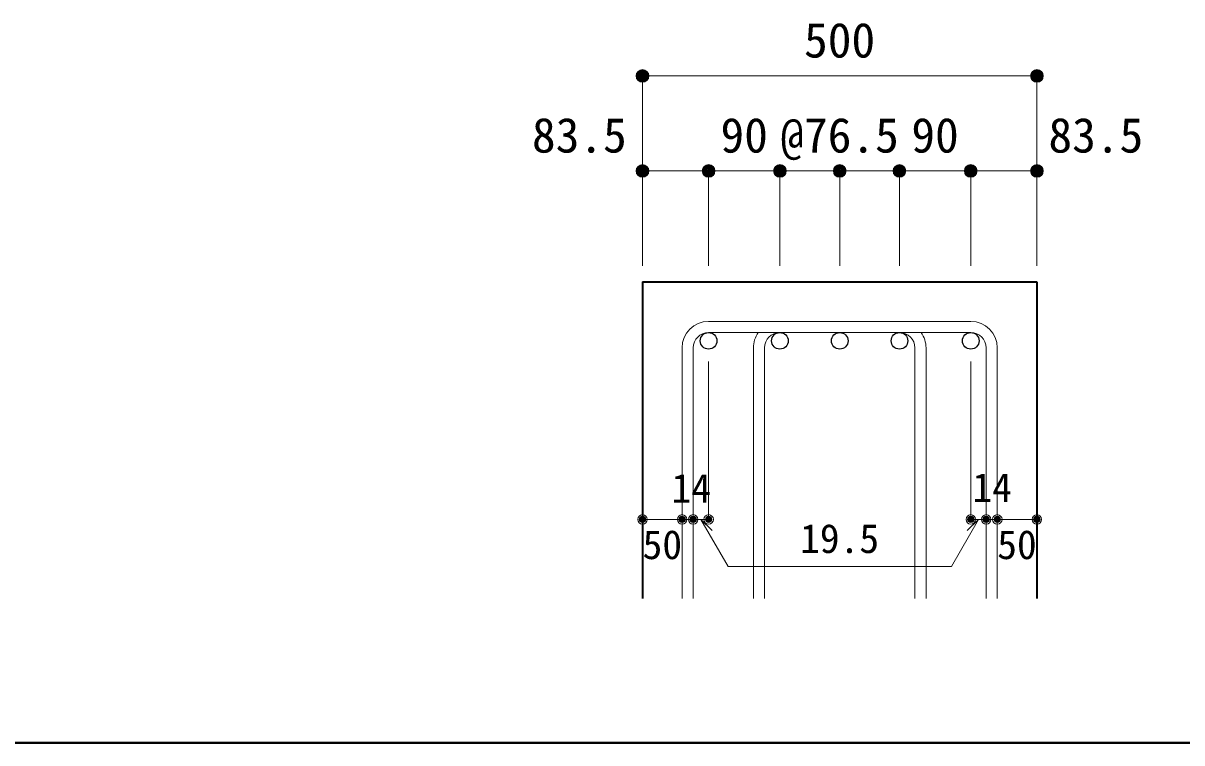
# Model space of a CAD drawing. Units: millimetres at full size, sheet at 1:20; details may follow other scales. Extents: x -3982 to 3969, y -2797 to 2801.
# Drawn here: x -628 to 835, y -2797 to -1888 of the extents above; entities that cross this region are included whole.
import ezdxf
from ezdxf.enums import TextEntityAlignment as Align

# ---------------------------------------------------------------- set-up
doc = ezdxf.new("R2010")
doc.units = ezdxf.units.MM
doc.header["$LTSCALE"] = 20
doc.header["$PDMODE"] = 32
doc.header["$PDSIZE"] = 12
for name, color, linetype, lineweight in [('6-1_躯体線', 2, 'Continuous', 35), ('6-5_梁主筋', 7, 'Continuous', 18), ('6-6_S.T.P.', 7, 'Continuous', 18), ('6-D_寸法', 4, 'Continuous', 9), ('F-0_枠', 6, 'Continuous', 40)]:
    doc.layers.add(name, color=color, linetype=linetype, lineweight=lineweight)
doc.styles.add('ＭＳ ゴシック', font='')
doc.styles.get('ＭＳ ゴシック').set_extended_font_data('MS Gothic')

msp = doc.modelspace()

# ---------------------------------------------------------------- linework, layer by layer
at = {"layer": '6-1_躯体線'}
for p, q in [((154.29, -2214.67), (154.29, -2614.67)), ((154.29, -2214.67), (652.29, -2214.67)), ((652.29, -2214.67), (652.29, -2614.67))]:
    msp.add_line(p, q, dxfattribs=at)
at = {"layer": '6-5_梁主筋', "color": 3, "lineweight": 25}
for centre in [(237.79, -2289.17), (327.79, -2289.17), (403.29, -2289.17), (478.79, -2289.17), (568.79, -2289.17)]:
    msp.add_circle(centre, 10.5, dxfattribs=at)
at = {"layer": '6-6_S.T.P.'}
for p, q in [((568.79, -2264.67), (237.79, -2264.67)), ((568.79, -2278.67), (237.79, -2278.67)), ((204.29, -2298.17), (204.29, -2614.67)), ((218.29, -2298.17), (218.29, -2614.67)), ((294.29, -2298.17), (294.29, -2614.67)), ((308.29, -2298.17), (308.29, -2614.67)), ((498.29, -2298.17), (498.29, -2614.67)), ((512.29, -2298.17), (512.29, -2614.67)), ((588.29, -2298.17), (588.29, -2614.67)), ((602.29, -2298.17), (602.29, -2614.67))]:
    msp.add_line(p, q, dxfattribs=at)
for centre, radius, start, end in [((237.79, -2298.17), 33.5, 90, 180), ((568.79, -2298.17), 33.5, 0, 90), ((237.79, -2298.17), 19.5, 90, 180), ((327.79, -2298.17), 33.5, 144.40235, 180), ((327.79, -2298.17), 19.5, 90, 180), ((478.79, -2298.17), 19.5, 0, 90), ((478.79, -2298.17), 33.5, 0, 35.59765), ((568.79, -2298.17), 19.5, 0, 90)]:
    msp.add_arc(centre, radius, start, end, dxfattribs=at)
at = {"layer": '6-D_寸法'}
for p, q in [((154.29, -1954.67), (652.29, -1954.67)), ((652.29, -1954.67), (652.29, -2074.67)), ((154.29, -2074.67), (154.29, -2194.67)), ((237.79, -2074.67), (154.29, -2074.67)), ((237.79, -2074.67), (237.79, -2194.67)), ((237.79, -2074.67), (518.79, -2074.67)), ((237.79, -2074.67), (327.79, -2074.67)), ((327.79, -2074.67), (327.79, -2194.67)), ((403.29, -2074.67), (403.29, -2194.67)), ((478.79, -2074.67), (478.79, -2194.67)), ((518.79, -2074.67), (652.29, -2074.67)), ((568.79, -2074.67), (568.79, -2194.67)), ((652.29, -2074.67), (652.29, -2194.67)), ((237.79, -2514.67), (237.79, -2315.34)), ((568.79, -2514.67), (568.79, -2315.34)), ((154.29, -2514.67), (204.29, -2514.67)), ((204.29, -2514.67), (237.79, -2514.67)), ((228.04, -2514.67), (242.18, -2528.81)), ((228.04, -2514.67), (262.26, -2573.95)), ((578.54, -2514.67), (544.32, -2573.95)), ((578.54, -2514.67), (564.4, -2528.81)), ((568.79, -2514.67), (652.29, -2514.67)), ((588.29, -2514.67), (602.29, -2514.67)), ((262.26, -2573.95), (544.32, -2573.95))]:
    msp.add_line(p, q, dxfattribs=at)
for points in [[(154.29, -1954.67), (154.29, -2074.67), (237.79, -2074.67)], [(478.79, -2074.67), (568.79, -2074.67), (652.29, -2074.67)]]:
    msp.add_lwpolyline(points, dxfattribs=at)
for centre, radius in [((154.29, -1954.67), 8), ((154.29, -1954.67), 7.2), ((154.29, -1954.67), 6.4), ((154.29, -1954.67), 5.6), ((154.29, -1954.67), 4.8), ((154.29, -1954.67), 4), ((154.29, -1954.67), 3.2), ((154.29, -1954.67), 2.4), ((154.29, -1954.67), 1.6), ((154.29, -1954.67), 0.8), ((652.29, -1954.67), 8), ((652.29, -1954.67), 7.2), ((652.29, -1954.67), 6.4), ((652.29, -1954.67), 5.6), ((652.29, -1954.67), 4.8), ((652.29, -1954.67), 4), ((652.29, -1954.67), 3.2), ((652.29, -1954.67), 2.4), ((652.29, -1954.67), 1.6), ((652.29, -1954.67), 0.8), ((154.29, -2074.67), 8), ((154.29, -2074.67), 7.2), ((154.29, -2074.67), 6.4), ((154.29, -2074.67), 5.6), ((154.29, -2074.67), 4.8), ((154.29, -2074.67), 4), ((154.29, -2074.67), 3.2), ((154.29, -2074.67), 2.4), ((154.29, -2074.67), 1.6), ((154.29, -2074.67), 0.8), ((237.79, -2074.67), 8), ((237.79, -2074.67), 7.2), ((237.79, -2074.67), 6.4), ((237.79, -2074.67), 5.6), ((237.79, -2074.67), 4.8), ((237.79, -2074.67), 4), ((237.79, -2074.67), 3.2), ((237.79, -2074.67), 2.4), ((237.79, -2074.67), 1.6), ((237.79, -2074.67), 0.8), ((327.79, -2074.67), 8), ((327.79, -2074.67), 7.2), ((327.79, -2074.67), 6.4), ((327.79, -2074.67), 5.6), ((327.79, -2074.67), 4.8), ((327.79, -2074.67), 4), ((327.79, -2074.67), 3.2), ((327.79, -2074.67), 2.4), ((327.79, -2074.67), 1.6), ((327.79, -2074.67), 0.8), ((403.29, -2074.67), 8), ((403.29, -2074.67), 7.2), ((403.29, -2074.67), 6.4), ((403.29, -2074.67), 5.6), ((403.29, -2074.67), 4.8), ((403.29, -2074.67), 4), ((403.29, -2074.67), 3.2), ((403.29, -2074.67), 2.4), ((403.29, -2074.67), 1.6), ((403.29, -2074.67), 0.8), ((478.79, -2074.67), 8), ((478.79, -2074.67), 7.2), ((478.79, -2074.67), 6.4), ((478.79, -2074.67), 5.6), ((478.79, -2074.67), 4.8), ((478.79, -2074.67), 4), ((478.79, -2074.67), 3.2), ((478.79, -2074.67), 2.4), ((478.79, -2074.67), 1.6), ((478.79, -2074.67), 0.8), ((568.79, -2074.67), 8), ((568.79, -2074.67), 7.2), ((568.79, -2074.67), 6.4), ((568.79, -2074.67), 5.6), ((568.79, -2074.67), 4.8), ((568.79, -2074.67), 4), ((568.79, -2074.67), 3.2), ((568.79, -2074.67), 2.4), ((568.79, -2074.67), 1.6), ((568.79, -2074.67), 0.8), ((652.29, -2074.67), 8), ((652.29, -2074.67), 7.2), ((652.29, -2074.67), 6.4), ((652.29, -2074.67), 5.6), ((652.29, -2074.67), 4.8), ((652.29, -2074.67), 4), ((652.29, -2074.67), 3.2), ((652.29, -2074.67), 2.4), ((652.29, -2074.67), 1.6), ((652.29, -2074.67), 0.8), ((154.29, -2514.67), 4), ((154.29, -2514.67), 3.6), ((154.29, -2514.67), 3.2), ((154.29, -2514.67), 2.8), ((154.29, -2514.67), 2.4), ((154.29, -2514.67), 2), ((154.29, -2514.67), 1.6), ((154.29, -2514.67), 1.2), ((154.29, -2514.67), 0.8), ((154.29, -2514.67), 0.4), ((204.29, -2514.67), 4), ((204.29, -2514.67), 3.6), ((204.29, -2514.67), 3.2), ((204.29, -2514.67), 2.8), ((204.29, -2514.67), 2.4), ((204.29, -2514.67), 2), ((204.29, -2514.67), 1.6), ((204.29, -2514.67), 1.2), ((204.29, -2514.67), 0.8), ((204.29, -2514.67), 0.4), ((218.29, -2514.67), 4), ((218.29, -2514.67), 3.6), ((218.29, -2514.67), 3.2), ((218.29, -2514.67), 2.8), ((218.29, -2514.67), 2.4), ((218.29, -2514.67), 2), ((218.29, -2514.67), 1.6), ((218.29, -2514.67), 1.2), ((218.29, -2514.67), 0.8), ((218.29, -2514.67), 0.4), ((237.79, -2514.67), 4), ((237.79, -2514.67), 3.6), ((237.79, -2514.67), 3.2), ((237.79, -2514.67), 2.8), ((237.79, -2514.67), 2.4), ((237.79, -2514.67), 2), ((237.79, -2514.67), 1.6), ((237.79, -2514.67), 1.2), ((237.79, -2514.67), 0.8), ((237.79, -2514.67), 0.4), ((568.79, -2514.67), 4), ((568.79, -2514.67), 3.6), ((568.79, -2514.67), 3.2), ((568.79, -2514.67), 2.8), ((568.79, -2514.67), 2.4), ((568.79, -2514.67), 2), ((568.79, -2514.67), 1.6), ((568.79, -2514.67), 1.2), ((568.79, -2514.67), 0.8), ((568.79, -2514.67), 0.4), ((588.29, -2514.67), 4), ((588.29, -2514.67), 3.6), ((588.29, -2514.67), 3.2), ((588.29, -2514.67), 2.8), ((588.29, -2514.67), 2.4), ((588.29, -2514.67), 2), ((588.29, -2514.67), 1.6), ((588.29, -2514.67), 1.2), ((588.29, -2514.67), 0.8), ((588.29, -2514.67), 0.4), ((602.29, -2514.67), 4), ((602.29, -2514.67), 3.6), ((602.29, -2514.67), 3.2), ((602.29, -2514.67), 2.8), ((602.29, -2514.67), 2.4), ((602.29, -2514.67), 2), ((602.29, -2514.67), 1.6), ((602.29, -2514.67), 1.2), ((602.29, -2514.67), 0.8), ((602.29, -2514.67), 0.4), ((652.29, -2514.67), 4), ((652.29, -2514.67), 3.6), ((652.29, -2514.67), 3.2), ((652.29, -2514.67), 2.8), ((652.29, -2514.67), 2.4), ((652.29, -2514.67), 2), ((652.29, -2514.67), 1.6), ((652.29, -2514.67), 1.2), ((652.29, -2514.67), 0.8), ((652.29, -2514.67), 0.4)]:
    msp.add_circle(centre, radius, dxfattribs=at)
at = {"layer": '6-D_寸法', "color": 7}
for p in [(154.29, -1954.67), (652.29, -1954.67), (154.29, -2074.67), (237.79, -2074.67), (327.79, -2074.67), (403.29, -2074.67), (478.79, -2074.67), (568.79, -2074.67), (652.29, -2074.67), (154.29, -2514.67), (204.29, -2514.67), (218.29, -2514.67), (237.79, -2514.67), (568.79, -2514.67), (588.29, -2514.67), (602.29, -2514.67), (652.29, -2514.67)]:
    msp.add_point(p, dxfattribs=at)
at = {"layer": 'F-0_枠'}
msp.add_line((3969.4, -2796.83), (-3981.92, -2796.83), dxfattribs=at)

# ---------------------------------------------------------------- texts
at = {"layer": '6-D_寸法', "style": 'ＭＳ ゴシック'}
for s, height, p in [('500', 43.99, (358.29, -1944.67)), ('83.5', 43.99, (14.7, -2064.67)), ('90', 43.99, (252.79, -2064.67)), ('@76.5', 43.99, (328.29, -2064.67)), ('90', 43.99, (493.79, -2064.67)), ('83.5', 43.99, (666.88, -2064.67)), ('14', 36.66, (570.87, -2503.77)), ('14', 36.66, (190.98, -2504.6)), ('50', 36.66, (154.38, -2575.8)), ('19.5', 36.66, (353.29, -2568.14)), ('50', 36.66, (602.18, -2575.8))]:
    msp.add_text(s, height=height, dxfattribs=at).set_placement(p, align=Align.BOTTOM_LEFT)

doc.saveas('drawing.dxf')
